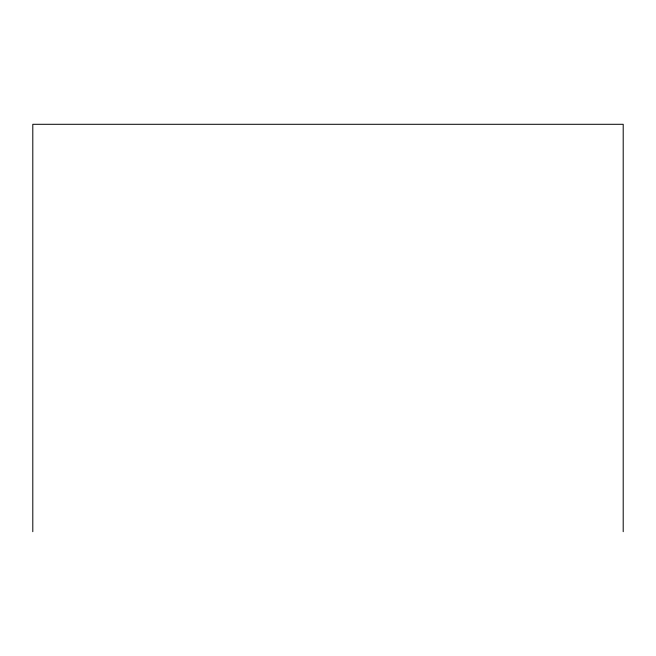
<?xml version="1.0" encoding="UTF-8"?>
<svg xmlns="http://www.w3.org/2000/svg" width="656" height="656" viewBox="0 0 656 656"><rect width="100%" height="100%" fill="white"/><g stroke="black" fill="none" stroke-linecap="round" stroke-linejoin="round"><path stroke-width="0.98" d="M623.2 531.704L623.2 124.296L32.8 124.296L32.8 531.704"/></g></svg>
